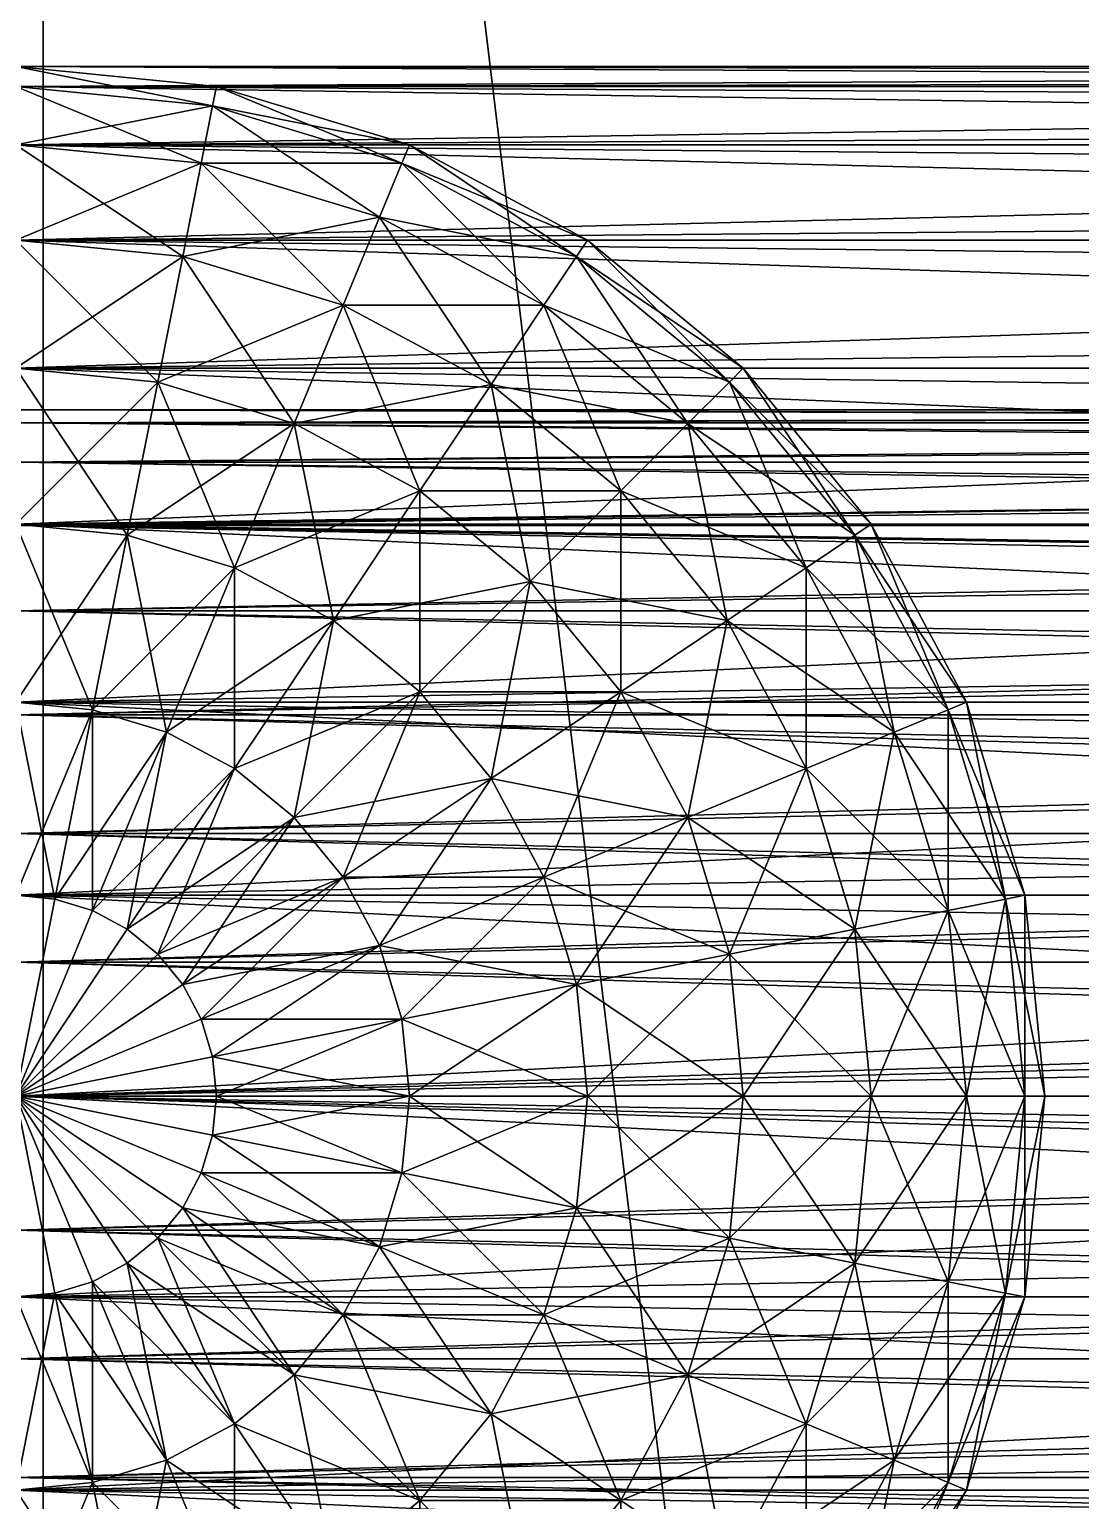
# Model space of a CAD drawing. Header units: millimetres. Extents: x -510 to 550, y -577 to 577.
# Drawn here: x -234.84 to -222.58, y -4.71 to 12.43 of the extents above; entities that cross this region are included whole.
import ezdxf

# ---------------------------------------------------------------- set-up
doc = ezdxf.new("R2010")
doc.units = ezdxf.units.MM
for name, color, linetype, true_color in [('rgbd_camera_clamp_high', 7, 'Continuous', 0x1a242e), ('rgbd_camera_clamp_low', 7, 'Continuous', 0x1a242e), ('rgbd_camera_foot', 7, 'Continuous', 0x1a242e), ('rgbd_camera_housing', 7, 'Continuous', 0x1a242e), ('rgbd_camera_mast', 7, 'Continuous', 0x1a242e), ('rgbd_camera_mount', 7, 'Continuous', 0x1a242e)]:
    doc.layers.add(name, color=color, linetype=linetype, true_color=true_color)

msp = doc.modelspace()

# ---------------------------------------------------------------- linework, layer by layer
at = {"layer": 'rgbd_camera_clamp_high', "true_color": 0x1a242e}
for points in [[(-235, 7.846, 478.439), (-235, 8, 480), (-184, 8, 480)], [(-235, 7.846, 478.439), (-184, 8, 480), (-184, 7.846, 478.439)], [(-235, 8, 480), (-235, 7.846, 481.561), (-184, 7.846, 481.561)], [(-235, 8, 480), (-184, 7.846, 481.561), (-184, 8, 480)], [(-235, 7.391, 476.939), (-235, 7.846, 478.439), (-184, 7.846, 478.439)], [(-235, 7.391, 476.939), (-184, 7.846, 478.439), (-184, 7.391, 476.939)], [(-235, 7.846, 481.561), (-235, 7.391, 483.061), (-184, 7.391, 483.061)], [(-235, 7.846, 481.561), (-184, 7.391, 483.061), (-184, 7.846, 481.561)], [(-235, 6.652, 475.555), (-235, 7.391, 476.939), (-184, 7.391, 476.939)], [(-235, 6.652, 475.555), (-184, 7.391, 476.939), (-184, 6.652, 475.555)], [(-235, 7.391, 483.061), (-235, 6.652, 484.445), (-184, 6.652, 484.445)], [(-235, 7.391, 483.061), (-184, 6.652, 484.445), (-184, 7.391, 483.061)], [(-235, 5.657, 474.343), (-235, 6.652, 475.555), (-184, 6.652, 475.555)], [(-235, 5.657, 474.343), (-184, 6.652, 475.555), (-184, 5.657, 474.343)], [(-235, 6.652, 484.445), (-235, 5.657, 485.657), (-184, 5.657, 485.657)], [(-235, 6.652, 484.445), (-184, 5.657, 485.657), (-184, 6.652, 484.445)], [(-235, 4.445, 473.348), (-235, 5.657, 474.343), (-184, 5.657, 474.343)], [(-235, 4.445, 473.348), (-184, 5.657, 474.343), (-184, 4.445, 473.348)], [(-235, 5.657, 485.657), (-235, 4.445, 486.652), (-184, 4.445, 486.652)], [(-235, 5.657, 485.657), (-184, 4.445, 486.652), (-184, 5.657, 485.657)], [(-235, 3.061, 472.609), (-235, 4.445, 473.348), (-184, 4.445, 473.348)], [(-235, 3.061, 472.609), (-184, 4.445, 473.348), (-184, 3.061, 472.609)], [(-235, 4.445, 486.652), (-235, 3.061, 487.391), (-184, 3.061, 487.391)], [(-235, 4.445, 486.652), (-184, 3.061, 487.391), (-184, 4.445, 486.652)], [(-235, 1.561, 472.154), (-235, 3.061, 472.609), (-184, 3.061, 472.609)], [(-235, 1.561, 472.154), (-184, 3.061, 472.609), (-184, 1.561, 472.154)], [(-235, 3.061, 487.391), (-235, 1.561, 487.846), (-184, 1.561, 487.846)], [(-235, 3.061, 487.391), (-184, 1.561, 487.846), (-184, 3.061, 487.391)], [(-235, 0, 472), (-235, 1.561, 472.154), (-184, 1.561, 472.154)], [(-235, 0, 472), (-184, 1.561, 472.154), (-184, 0, 472)], [(-235, 1.561, 487.846), (-235, 0, 488), (-184, 0, 488)], [(-235, 1.561, 487.846), (-184, 0, 488), (-184, 1.561, 487.846)], [(-235, 0, 488), (-235, -1.561, 487.846), (-184, -1.561, 487.846)], [(-235, 0, 488), (-184, -1.561, 487.846), (-184, 0, 488)], [(-235, -1.561, 472.154), (-235, 0, 472), (-184, 0, 472)], [(-235, -1.561, 472.154), (-184, 0, 472), (-184, -1.561, 472.154)], [(-235, -1.561, 487.846), (-235, -3.061, 487.391), (-184, -3.061, 487.391)], [(-235, -1.561, 487.846), (-184, -3.061, 487.391), (-184, -1.561, 487.846)], [(-235, -3.061, 472.609), (-235, -1.561, 472.154), (-184, -1.561, 472.154)], [(-235, -3.061, 472.609), (-184, -1.561, 472.154), (-184, -3.061, 472.609)], [(-235, -3.061, 487.391), (-235, -4.445, 486.652), (-184, -4.445, 486.652)], [(-235, -3.061, 487.391), (-184, -4.445, 486.652), (-184, -3.061, 487.391)], [(-235, -4.445, 473.348), (-235, -3.061, 472.609), (-184, -3.061, 472.609)], [(-235, -4.445, 473.348), (-184, -3.061, 472.609), (-184, -4.445, 473.348)], [(-235, -4.445, 486.652), (-235, -5.657, 485.657), (-184, -5.657, 485.657)], [(-235, -4.445, 486.652), (-184, -5.657, 485.657), (-184, -4.445, 486.652)], [(-235, -5.657, 474.343), (-235, -4.445, 473.348), (-184, -4.445, 473.348)], [(-235, -5.657, 474.343), (-184, -4.445, 473.348), (-184, -5.657, 474.343)]]:
    msp.add_3dface(points, dxfattribs=at)
at = {"layer": 'rgbd_camera_clamp_low', "true_color": 0x1a242e}
for points in [[(-235, 7.846, 398.439), (-235, 8, 400), (-172, 8, 400)], [(-235, 7.846, 398.439), (-172, 8, 400), (-172, 7.846, 398.439)], [(-235, 8, 400), (-235, 7.846, 401.561), (-172, 7.846, 401.561)], [(-235, 8, 400), (-172, 7.846, 401.561), (-172, 8, 400)], [(-235, 7.391, 396.939), (-235, 7.846, 398.439), (-172, 7.846, 398.439)], [(-235, 7.391, 396.939), (-172, 7.846, 398.439), (-172, 7.391, 396.939)], [(-235, 7.846, 401.561), (-235, 7.391, 403.061), (-172, 7.391, 403.061)], [(-235, 7.846, 401.561), (-172, 7.391, 403.061), (-172, 7.846, 401.561)], [(-235, 6.652, 395.555), (-235, 7.391, 396.939), (-172, 7.391, 396.939)], [(-235, 6.652, 395.555), (-172, 7.391, 396.939), (-172, 6.652, 395.555)], [(-235, 7.391, 403.061), (-235, 6.652, 404.445), (-172, 6.652, 404.445)], [(-235, 7.391, 403.061), (-172, 6.652, 404.445), (-172, 7.391, 403.061)], [(-235, 5.657, 394.343), (-235, 6.652, 395.555), (-172, 6.652, 395.555)], [(-235, 5.657, 394.343), (-172, 6.652, 395.555), (-172, 5.657, 394.343)], [(-235, 6.652, 404.445), (-235, 5.657, 405.657), (-172, 5.657, 405.657)], [(-235, 6.652, 404.445), (-172, 5.657, 405.657), (-172, 6.652, 404.445)], [(-235, 4.445, 393.348), (-235, 5.657, 394.343), (-172, 5.657, 394.343)], [(-235, 4.445, 393.348), (-172, 5.657, 394.343), (-172, 4.445, 393.348)], [(-235, 5.657, 405.657), (-235, 4.445, 406.652), (-172, 4.445, 406.652)], [(-235, 5.657, 405.657), (-172, 4.445, 406.652), (-172, 5.657, 405.657)], [(-235, 3.061, 392.609), (-235, 4.445, 393.348), (-172, 4.445, 393.348)], [(-235, 3.061, 392.609), (-172, 4.445, 393.348), (-172, 3.061, 392.609)], [(-235, 4.445, 406.652), (-235, 3.061, 407.391), (-172, 3.061, 407.391)], [(-235, 4.445, 406.652), (-172, 3.061, 407.391), (-172, 4.445, 406.652)], [(-235, 1.561, 392.154), (-235, 3.061, 392.609), (-172, 3.061, 392.609)], [(-235, 1.561, 392.154), (-172, 3.061, 392.609), (-172, 1.561, 392.154)], [(-235, 3.061, 407.391), (-235, 1.561, 407.846), (-172, 1.561, 407.846)], [(-235, 3.061, 407.391), (-172, 1.561, 407.846), (-172, 3.061, 407.391)], [(-235, 0, 392), (-235, 1.561, 392.154), (-172, 1.561, 392.154)], [(-235, 0, 392), (-172, 1.561, 392.154), (-172, 0, 392)], [(-235, 1.561, 407.846), (-235, 0, 408), (-172, 0, 408)], [(-235, 1.561, 407.846), (-172, 0, 408), (-172, 1.561, 407.846)], [(-235, 0, 408), (-235, -1.561, 407.846), (-172, -1.561, 407.846)], [(-235, 0, 408), (-172, -1.561, 407.846), (-172, 0, 408)], [(-235, -1.561, 392.154), (-235, 0, 392), (-172, 0, 392)], [(-235, -1.561, 392.154), (-172, 0, 392), (-172, -1.561, 392.154)], [(-235, -1.561, 407.846), (-235, -3.061, 407.391), (-172, -3.061, 407.391)], [(-235, -1.561, 407.846), (-172, -3.061, 407.391), (-172, -1.561, 407.846)], [(-235, -3.061, 392.609), (-235, -1.561, 392.154), (-172, -1.561, 392.154)], [(-235, -3.061, 392.609), (-172, -1.561, 392.154), (-172, -3.061, 392.609)], [(-235, -3.061, 407.391), (-235, -4.445, 406.652), (-172, -4.445, 406.652)], [(-235, -3.061, 407.391), (-172, -4.445, 406.652), (-172, -3.061, 407.391)], [(-235, -4.445, 393.348), (-235, -3.061, 392.609), (-172, -3.061, 392.609)], [(-235, -4.445, 393.348), (-172, -3.061, 392.609), (-172, -4.445, 393.348)], [(-235, -4.445, 406.652), (-235, -5.657, 405.657), (-172, -5.657, 405.657)], [(-235, -4.445, 406.652), (-172, -5.657, 405.657), (-172, -4.445, 406.652)], [(-235, -5.657, 394.343), (-235, -4.445, 393.348), (-172, -4.445, 393.348)], [(-235, -5.657, 394.343), (-172, -4.445, 393.348), (-172, -5.657, 394.343)]]:
    msp.add_3dface(points, dxfattribs=at)
at = {"layer": 'rgbd_camera_foot', "true_color": 0x1a242e}
for points in [[(-105, 11.769, 47.341), (-105, 12, 45), (-235, 12, 45)], [(-105, 11.769, 47.341), (-235, 12, 45), (-235, 11.769, 47.341)], [(-105, 12, 45), (-105, 11.769, 42.659), (-235, 11.769, 42.659)], [(-105, 12, 45), (-235, 11.769, 42.659), (-235, 12, 45)], [(-105, 11.087, 49.592), (-105, 11.769, 47.341), (-235, 11.769, 47.341)], [(-105, 11.087, 49.592), (-235, 11.769, 47.341), (-235, 11.087, 49.592)], [(-105, 11.769, 42.659), (-105, 11.087, 40.408), (-235, 11.087, 40.408)], [(-105, 11.769, 42.659), (-235, 11.087, 40.408), (-235, 11.769, 42.659)], [(-105, 9.978, 51.667), (-105, 11.087, 49.592), (-235, 11.087, 49.592)], [(-105, 9.978, 51.667), (-235, 11.087, 49.592), (-235, 9.978, 51.667)], [(-105, 11.087, 40.408), (-105, 9.978, 38.333), (-235, 9.978, 38.333)], [(-105, 11.087, 40.408), (-235, 9.978, 38.333), (-235, 11.087, 40.408)], [(-105, 8.485, 53.485), (-105, 9.978, 51.667), (-235, 9.978, 51.667)], [(-105, 8.485, 53.485), (-235, 9.978, 51.667), (-235, 8.485, 53.485)], [(-105, 9.978, 38.333), (-105, 8.485, 36.515), (-235, 8.485, 36.515)], [(-105, 9.978, 38.333), (-235, 8.485, 36.515), (-235, 9.978, 38.333)], [(-105, 6.667, 54.978), (-105, 8.485, 53.485), (-235, 8.485, 53.485)], [(-105, 6.667, 54.978), (-235, 8.485, 53.485), (-235, 6.667, 54.978)], [(-105, 8.485, 36.515), (-105, 6.667, 35.022), (-235, 6.667, 35.022)], [(-105, 8.485, 36.515), (-235, 6.667, 35.022), (-235, 8.485, 36.515)], [(-105, 4.592, 56.087), (-105, 6.667, 54.978), (-235, 6.667, 54.978)], [(-105, 4.592, 56.087), (-235, 6.667, 54.978), (-235, 4.592, 56.087)], [(-105, 6.667, 35.022), (-105, 4.592, 33.913), (-235, 4.592, 33.913)], [(-105, 6.667, 35.022), (-235, 4.592, 33.913), (-235, 6.667, 35.022)], [(-105, 2.341, 56.769), (-105, 4.592, 56.087), (-235, 4.592, 56.087)], [(-105, 2.341, 56.769), (-235, 4.592, 56.087), (-235, 2.341, 56.769)], [(-105, 4.592, 33.913), (-105, 2.341, 33.231), (-235, 2.341, 33.231)], [(-105, 4.592, 33.913), (-235, 2.341, 33.231), (-235, 4.592, 33.913)], [(-105, 0, 57), (-105, 2.341, 56.769), (-235, 2.341, 56.769)], [(-105, 0, 57), (-235, 2.341, 56.769), (-235, 0, 57)], [(-105, 2.341, 33.231), (-105, 0, 33), (-235, 0, 33)], [(-105, 2.341, 33.231), (-235, 0, 33), (-235, 2.341, 33.231)], [(-105, 0, 33), (-105, -2.341, 33.231), (-235, -2.341, 33.231)], [(-105, 0, 33), (-235, -2.341, 33.231), (-235, 0, 33)], [(-105, -2.341, 56.769), (-105, 0, 57), (-235, 0, 57)], [(-105, -2.341, 56.769), (-235, 0, 57), (-235, -2.341, 56.769)], [(-105, -2.341, 33.231), (-105, -4.592, 33.913), (-235, -4.592, 33.913)], [(-105, -2.341, 33.231), (-235, -4.592, 33.913), (-235, -2.341, 33.231)], [(-105, -4.592, 56.087), (-105, -2.341, 56.769), (-235, -2.341, 56.769)], [(-105, -4.592, 56.087), (-235, -2.341, 56.769), (-235, -4.592, 56.087)], [(-105, -4.592, 33.913), (-105, -6.667, 35.022), (-235, -6.667, 35.022)], [(-105, -4.592, 33.913), (-235, -6.667, 35.022), (-235, -4.592, 33.913)], [(-105, -6.667, 54.978), (-105, -4.592, 56.087), (-235, -4.592, 56.087)], [(-105, -6.667, 54.978), (-235, -4.592, 56.087), (-235, -6.667, 54.978)]]:
    msp.add_3dface(points, dxfattribs=at)
at = {"layer": 'rgbd_camera_housing', "true_color": 0x1a242e}
for points in [[(-234.682, -55, 1045.084), (-146.659, 55, 1026.322), (-146.659, -55, 1026.322)], [(-234.682, -55, 1045.084), (-234.682, 55, 1045.084), (-146.659, 55, 1026.322)], [(-234.682, 55, 1045.084), (-234.682, -55, 1045.084), (-221.341, -55, 1107.678)], [(-234.682, 55, 1045.084), (-221.341, -55, 1107.678), (-221.341, 55, 1107.678)]]:
    msp.add_3dface(points, dxfattribs=at)
at = {"layer": 'rgbd_camera_mast', "true_color": 0x1a242e}
for points in [[(-235, 11.769, 1069.341), (-232.659, 11.769, 1067), (-235, 12, 1067)], [(-235, 12, 1067), (-232.659, 11.769, 1067), (-232.659, 11.769, 45)], [(-235, 12, 1067), (-232.659, 11.769, 45), (-235, 12, 45)], [(-235, 12, 45), (-232.659, 11.769, 45), (-232.704, 11.543, 42.659)], [(-235, 12, 45), (-232.704, 11.543, 42.659), (-235, 11.769, 42.659)], [(-235, 11.087, 1071.592), (-232.704, 11.543, 1069.341), (-235, 11.769, 1069.341)], [(-235, 11.769, 1069.341), (-232.704, 11.543, 1069.341), (-232.659, 11.769, 1067)], [(-235, 11.769, 42.659), (-232.704, 11.543, 42.659), (-232.837, 10.874, 40.408)], [(-235, 11.769, 42.659), (-232.837, 10.874, 40.408), (-235, 11.087, 40.408)], [(-232.704, 11.543, 1069.341), (-230.408, 11.087, 1067), (-232.659, 11.769, 1067)], [(-232.659, 11.769, 45), (-230.496, 10.874, 42.659), (-232.704, 11.543, 42.659)], [(-232.659, 11.769, 1067), (-230.408, 11.087, 1067), (-230.408, 11.087, 45)], [(-232.659, 11.769, 1067), (-230.408, 11.087, 45), (-232.659, 11.769, 45)], [(-232.659, 11.769, 45), (-230.408, 11.087, 45), (-230.496, 10.874, 42.659)], [(-235, 11.087, 1071.592), (-232.837, 10.874, 1071.592), (-232.704, 11.543, 1069.341)], [(-232.837, 10.874, 1071.592), (-230.496, 10.874, 1069.341), (-232.704, 11.543, 1069.341)], [(-232.704, 11.543, 42.659), (-230.757, 10.243, 40.408), (-232.837, 10.874, 40.408)], [(-232.704, 11.543, 1069.341), (-230.496, 10.874, 1069.341), (-230.408, 11.087, 1067)], [(-232.704, 11.543, 42.659), (-230.496, 10.874, 42.659), (-230.757, 10.243, 40.408)], [(-235, 9.978, 1073.667), (-232.837, 10.874, 1071.592), (-235, 11.087, 1071.592)], [(-235, 11.087, 40.408), (-232.837, 10.874, 40.408), (-233.053, 9.786, 38.333)], [(-235, 11.087, 40.408), (-233.053, 9.786, 38.333), (-235, 9.978, 38.333)], [(-230.496, 10.874, 1069.341), (-228.333, 9.978, 1067), (-230.408, 11.087, 1067)], [(-230.408, 11.087, 45), (-228.461, 9.786, 42.659), (-230.496, 10.874, 42.659)], [(-230.408, 11.087, 1067), (-228.333, 9.978, 1067), (-228.333, 9.978, 45)], [(-230.408, 11.087, 1067), (-228.333, 9.978, 45), (-230.408, 11.087, 45)], [(-230.408, 11.087, 45), (-228.333, 9.978, 45), (-228.461, 9.786, 42.659)], [(-235, 9.978, 1073.667), (-233.053, 9.786, 1073.667), (-232.837, 10.874, 1071.592)], [(-233.053, 9.786, 1073.667), (-230.757, 10.243, 1071.592), (-232.837, 10.874, 1071.592)], [(-232.837, 10.874, 40.408), (-231.182, 9.218, 38.333), (-233.053, 9.786, 38.333)], [(-232.837, 10.874, 1071.592), (-230.757, 10.243, 1071.592), (-230.496, 10.874, 1069.341)], [(-232.837, 10.874, 40.408), (-230.757, 10.243, 40.408), (-231.182, 9.218, 38.333)], [(-230.757, 10.243, 1071.592), (-228.461, 9.786, 1069.341), (-230.496, 10.874, 1069.341)], [(-230.496, 10.874, 42.659), (-228.841, 9.218, 40.408), (-230.757, 10.243, 40.408)], [(-230.496, 10.874, 1069.341), (-228.461, 9.786, 1069.341), (-228.333, 9.978, 1067)], [(-230.496, 10.874, 42.659), (-228.461, 9.786, 42.659), (-228.841, 9.218, 40.408)], [(-233.053, 9.786, 1073.667), (-231.182, 9.218, 1073.667), (-230.757, 10.243, 1071.592)], [(-231.182, 9.218, 1073.667), (-228.841, 9.218, 1071.592), (-230.757, 10.243, 1071.592)], [(-230.757, 10.243, 40.408), (-229.457, 8.296, 38.333), (-231.182, 9.218, 38.333)], [(-230.757, 10.243, 1071.592), (-228.841, 9.218, 1071.592), (-228.461, 9.786, 1069.341)], [(-230.757, 10.243, 40.408), (-228.841, 9.218, 40.408), (-229.457, 8.296, 38.333)], [(-235, 8.485, 1075.485), (-233.053, 9.786, 1073.667), (-235, 9.978, 1073.667)], [(-235, 9.978, 38.333), (-233.053, 9.786, 38.333), (-233.345, 8.322, 36.515)], [(-235, 9.978, 38.333), (-233.345, 8.322, 36.515), (-235, 8.485, 36.515)], [(-228.461, 9.786, 1069.341), (-226.515, 8.485, 1067), (-228.333, 9.978, 1067)], [(-228.333, 9.978, 45), (-226.678, 8.322, 42.659), (-228.461, 9.786, 42.659)], [(-228.333, 9.978, 1067), (-226.515, 8.485, 1067), (-226.515, 8.485, 45)], [(-228.333, 9.978, 1067), (-226.515, 8.485, 45), (-228.333, 9.978, 45)], [(-228.333, 9.978, 45), (-226.515, 8.485, 45), (-226.678, 8.322, 42.659)], [(-235, 8.485, 1075.485), (-233.345, 8.322, 1075.485), (-233.053, 9.786, 1073.667)], [(-233.345, 8.322, 1075.485), (-231.182, 9.218, 1073.667), (-233.053, 9.786, 1073.667)], [(-233.053, 9.786, 38.333), (-231.753, 7.839, 36.515), (-233.345, 8.322, 36.515)], [(-233.053, 9.786, 38.333), (-231.182, 9.218, 38.333), (-231.753, 7.839, 36.515)], [(-228.841, 9.218, 1071.592), (-226.678, 8.322, 1069.341), (-228.461, 9.786, 1069.341)], [(-228.461, 9.786, 42.659), (-227.161, 7.839, 40.408), (-228.841, 9.218, 40.408)], [(-228.461, 9.786, 1069.341), (-226.678, 8.322, 1069.341), (-226.515, 8.485, 1067)], [(-228.461, 9.786, 42.659), (-226.678, 8.322, 42.659), (-227.161, 7.839, 40.408)], [(-233.345, 8.322, 1075.485), (-231.753, 7.839, 1075.485), (-231.182, 9.218, 1073.667)], [(-231.753, 7.839, 1075.485), (-229.457, 8.296, 1073.667), (-231.182, 9.218, 1073.667)], [(-231.182, 9.218, 38.333), (-230.286, 7.055, 36.515), (-231.753, 7.839, 36.515)], [(-231.182, 9.218, 1073.667), (-229.457, 8.296, 1073.667), (-228.841, 9.218, 1071.592)], [(-231.182, 9.218, 38.333), (-229.457, 8.296, 38.333), (-230.286, 7.055, 36.515)], [(-229.457, 8.296, 1073.667), (-227.161, 7.839, 1071.592), (-228.841, 9.218, 1071.592)], [(-228.841, 9.218, 40.408), (-227.945, 7.055, 38.333), (-229.457, 8.296, 38.333)], [(-228.841, 9.218, 1071.592), (-227.161, 7.839, 1071.592), (-226.678, 8.322, 1069.341)], [(-228.841, 9.218, 40.408), (-227.161, 7.839, 40.408), (-227.945, 7.055, 38.333)], [(-235, 6.667, 1076.978), (-233.345, 8.322, 1075.485), (-235, 8.485, 1075.485)], [(-235, 8.485, 36.515), (-233.345, 8.322, 36.515), (-233.699, 6.539, 35.022)], [(-235, 8.485, 36.515), (-233.699, 6.539, 35.022), (-235, 6.667, 35.022)], [(-226.678, 8.322, 1069.341), (-225.022, 6.667, 1067), (-226.515, 8.485, 1067)], [(-226.515, 8.485, 45), (-225.214, 6.539, 42.659), (-226.678, 8.322, 42.659)], [(-226.515, 8.485, 1067), (-225.022, 6.667, 1067), (-225.022, 6.667, 45)], [(-226.515, 8.485, 1067), (-225.022, 6.667, 45), (-226.515, 8.485, 45)], [(-226.515, 8.485, 45), (-225.022, 6.667, 45), (-225.214, 6.539, 42.659)], [(-235, 6.667, 1076.978), (-233.699, 6.539, 1076.978), (-233.345, 8.322, 1075.485)], [(-233.699, 6.539, 1076.978), (-231.753, 7.839, 1075.485), (-233.345, 8.322, 1075.485)], [(-233.345, 8.322, 36.515), (-232.449, 6.159, 35.022), (-233.699, 6.539, 35.022)], [(-233.345, 8.322, 36.515), (-231.753, 7.839, 36.515), (-232.449, 6.159, 35.022)], [(-231.753, 7.839, 1075.485), (-230.286, 7.055, 1075.485), (-229.457, 8.296, 1073.667)], [(-230.286, 7.055, 1075.485), (-227.945, 7.055, 1073.667), (-229.457, 8.296, 1073.667)], [(-229.457, 8.296, 38.333), (-229, 6, 36.515), (-230.286, 7.055, 36.515)], [(-229.457, 8.296, 1073.667), (-227.945, 7.055, 1073.667), (-227.161, 7.839, 1071.592)], [(-229.457, 8.296, 38.333), (-227.945, 7.055, 38.333), (-229, 6, 36.515)], [(-227.161, 7.839, 1071.592), (-225.214, 6.539, 1069.341), (-226.678, 8.322, 1069.341)], [(-226.678, 8.322, 42.659), (-225.782, 6.159, 40.408), (-227.161, 7.839, 40.408)], [(-226.678, 8.322, 1069.341), (-225.214, 6.539, 1069.341), (-225.022, 6.667, 1067)], [(-226.678, 8.322, 42.659), (-225.214, 6.539, 42.659), (-225.782, 6.159, 40.408)], [(-233.699, 6.539, 1076.978), (-232.449, 6.159, 1076.978), (-231.753, 7.839, 1075.485)], [(-232.449, 6.159, 1076.978), (-230.286, 7.055, 1075.485), (-231.753, 7.839, 1075.485)], [(-231.753, 7.839, 36.515), (-231.296, 5.543, 35.022), (-232.449, 6.159, 35.022)], [(-231.753, 7.839, 36.515), (-230.286, 7.055, 36.515), (-231.296, 5.543, 35.022)], [(-227.945, 7.055, 1073.667), (-225.782, 6.159, 1071.592), (-227.161, 7.839, 1071.592)], [(-227.161, 7.839, 40.408), (-226.704, 5.543, 38.333), (-227.945, 7.055, 38.333)], [(-227.161, 7.839, 1071.592), (-225.782, 6.159, 1071.592), (-225.214, 6.539, 1069.341)], [(-227.161, 7.839, 40.408), (-225.782, 6.159, 40.408), (-226.704, 5.543, 38.333)], [(-232.449, 6.159, 1076.978), (-231.296, 5.543, 1076.978), (-230.286, 7.055, 1075.485)], [(-231.296, 5.543, 1076.978), (-229, 6, 1075.485), (-230.286, 7.055, 1075.485)], [(-230.286, 7.055, 36.515), (-230.286, 4.714, 35.022), (-231.296, 5.543, 35.022)], [(-230.286, 7.055, 1075.485), (-229, 6, 1075.485), (-227.945, 7.055, 1073.667)], [(-230.286, 7.055, 36.515), (-229, 6, 36.515), (-230.286, 4.714, 35.022)], [(-229, 6, 1075.485), (-226.704, 5.543, 1073.667), (-227.945, 7.055, 1073.667)], [(-227.945, 7.055, 38.333), (-227.945, 4.714, 36.515), (-229, 6, 36.515)], [(-227.945, 7.055, 1073.667), (-226.704, 5.543, 1073.667), (-225.782, 6.159, 1071.592)], [(-227.945, 7.055, 38.333), (-226.704, 5.543, 38.333), (-227.945, 4.714, 36.515)], [(-235, 4.592, 1078.087), (-233.699, 6.539, 1076.978), (-235, 6.667, 1076.978)], [(-235, 6.667, 35.022), (-233.699, 6.539, 35.022), (-234.104, 4.504, 33.913)], [(-235, 6.667, 35.022), (-234.104, 4.504, 33.913), (-235, 4.592, 33.913)], [(-235, 4.592, 1078.087), (-234.104, 4.504, 1078.087), (-233.699, 6.539, 1076.978)], [(-234.104, 4.504, 1078.087), (-232.449, 6.159, 1076.978), (-233.699, 6.539, 1076.978)], [(-233.699, 6.539, 35.022), (-233.243, 4.243, 33.913), (-234.104, 4.504, 33.913)], [(-233.699, 6.539, 35.022), (-232.449, 6.159, 35.022), (-233.243, 4.243, 33.913)], [(-225.782, 6.159, 1071.592), (-224.126, 4.504, 1069.341), (-225.214, 6.539, 1069.341)], [(-225.214, 6.539, 42.659), (-224.757, 4.243, 40.408), (-225.782, 6.159, 40.408)], [(-225.214, 6.539, 1069.341), (-223.913, 4.592, 1067), (-225.022, 6.667, 1067)], [(-225.022, 6.667, 45), (-224.126, 4.504, 42.659), (-225.214, 6.539, 42.659)], [(-225.214, 6.539, 1069.341), (-224.126, 4.504, 1069.341), (-223.913, 4.592, 1067)], [(-225.214, 6.539, 42.659), (-224.126, 4.504, 42.659), (-224.757, 4.243, 40.408)], [(-225.022, 6.667, 1067), (-223.913, 4.592, 1067), (-223.913, 4.592, 45)], [(-225.022, 6.667, 1067), (-223.913, 4.592, 45), (-225.022, 6.667, 45)], [(-225.022, 6.667, 45), (-223.913, 4.592, 45), (-224.126, 4.504, 42.659)], [(-234.104, 4.504, 1078.087), (-233.243, 4.243, 1078.087), (-232.449, 6.159, 1076.978)], [(-233.243, 4.243, 1078.087), (-231.296, 5.543, 1076.978), (-232.449, 6.159, 1076.978)], [(-232.449, 6.159, 35.022), (-232.449, 3.818, 33.913), (-233.243, 4.243, 33.913)], [(-232.449, 6.159, 35.022), (-231.296, 5.543, 35.022), (-232.449, 3.818, 33.913)], [(-226.704, 5.543, 1073.667), (-224.757, 4.243, 1071.592), (-225.782, 6.159, 1071.592)], [(-225.782, 6.159, 40.408), (-225.782, 3.818, 38.333), (-226.704, 5.543, 38.333)], [(-225.782, 6.159, 1071.592), (-224.757, 4.243, 1071.592), (-224.126, 4.504, 1069.341)], [(-225.782, 6.159, 40.408), (-224.757, 4.243, 40.408), (-225.782, 3.818, 38.333)], [(-231.296, 5.543, 1076.978), (-230.286, 4.714, 1076.978), (-229, 6, 1075.485)], [(-230.286, 4.714, 1076.978), (-227.945, 4.714, 1075.485), (-229, 6, 1075.485)], [(-229, 6, 36.515), (-229.457, 3.704, 35.022), (-230.286, 4.714, 35.022)], [(-229, 6, 36.515), (-227.945, 4.714, 36.515), (-229.457, 3.704, 35.022)], [(-229, 6, 1075.485), (-227.945, 4.714, 1075.485), (-226.704, 5.543, 1073.667)], [(-233.243, 4.243, 1078.087), (-232.449, 3.818, 1078.087), (-231.296, 5.543, 1076.978)], [(-232.449, 3.818, 1078.087), (-230.286, 4.714, 1076.978), (-231.296, 5.543, 1076.978)], [(-231.296, 5.543, 35.022), (-231.753, 3.247, 33.913), (-232.449, 3.818, 33.913)], [(-231.296, 5.543, 35.022), (-230.286, 4.714, 35.022), (-231.753, 3.247, 33.913)], [(-227.945, 4.714, 1075.485), (-225.782, 3.818, 1073.667), (-226.704, 5.543, 1073.667)], [(-226.704, 5.543, 38.333), (-227.161, 3.247, 36.515), (-227.945, 4.714, 36.515)], [(-226.704, 5.543, 38.333), (-225.782, 3.818, 38.333), (-227.161, 3.247, 36.515)], [(-226.704, 5.543, 1073.667), (-225.782, 3.818, 1073.667), (-224.757, 4.243, 1071.592)], [(-232.449, 3.818, 1078.087), (-231.753, 3.247, 1078.087), (-230.286, 4.714, 1076.978)], [(-231.753, 3.247, 1078.087), (-229.457, 3.704, 1076.978), (-230.286, 4.714, 1076.978)], [(-230.286, 4.714, 35.022), (-231.182, 2.551, 33.913), (-231.753, 3.247, 33.913)], [(-230.286, 4.714, 35.022), (-229.457, 3.704, 35.022), (-231.182, 2.551, 33.913)], [(-230.286, 4.714, 1076.978), (-229.457, 3.704, 1076.978), (-227.945, 4.714, 1075.485)], [(-229.457, 3.704, 1076.978), (-227.161, 3.247, 1075.485), (-227.945, 4.714, 1075.485)], [(-227.945, 4.714, 36.515), (-228.841, 2.551, 35.022), (-229.457, 3.704, 35.022)], [(-227.945, 4.714, 36.515), (-227.161, 3.247, 36.515), (-228.841, 2.551, 35.022)], [(-227.945, 4.714, 1075.485), (-227.161, 3.247, 1075.485), (-225.782, 3.818, 1073.667)], [(-235, 2.341, 1078.769), (-234.104, 4.504, 1078.087), (-235, 4.592, 1078.087)], [(-235, 4.592, 33.913), (-234.104, 4.504, 33.913), (-234.543, 2.296, 33.231)], [(-235, 4.592, 33.913), (-234.543, 2.296, 33.231), (-235, 2.341, 33.231)], [(-235, 2.341, 1078.769), (-234.543, 2.296, 1078.769), (-234.104, 4.504, 1078.087)], [(-234.543, 2.296, 1078.769), (-233.243, 4.243, 1078.087), (-234.104, 4.504, 1078.087)], [(-234.104, 4.504, 33.913), (-234.104, 2.163, 33.231), (-234.543, 2.296, 33.231)], [(-234.104, 4.504, 33.913), (-233.243, 4.243, 33.913), (-234.104, 2.163, 33.231)], [(-224.757, 4.243, 1071.592), (-223.457, 2.296, 1069.341), (-224.126, 4.504, 1069.341)], [(-224.126, 4.504, 42.659), (-224.126, 2.163, 40.408), (-224.757, 4.243, 40.408)], [(-224.126, 4.504, 1069.341), (-223.231, 2.341, 1067), (-223.913, 4.592, 1067)], [(-223.913, 4.592, 45), (-223.457, 2.296, 42.659), (-224.126, 4.504, 42.659)], [(-224.126, 4.504, 1069.341), (-223.457, 2.296, 1069.341), (-223.231, 2.341, 1067)], [(-224.126, 4.504, 42.659), (-223.457, 2.296, 42.659), (-224.126, 2.163, 40.408)], [(-223.913, 4.592, 1067), (-223.231, 2.341, 1067), (-223.231, 2.341, 45)], [(-223.913, 4.592, 1067), (-223.231, 2.341, 45), (-223.913, 4.592, 45)], [(-223.913, 4.592, 45), (-223.231, 2.341, 45), (-223.457, 2.296, 42.659)], [(-234.543, 2.296, 1078.769), (-234.104, 2.163, 1078.769), (-233.243, 4.243, 1078.087)], [(-234.104, 2.163, 1078.769), (-232.449, 3.818, 1078.087), (-233.243, 4.243, 1078.087)], [(-233.243, 4.243, 33.913), (-233.699, 1.947, 33.231), (-234.104, 2.163, 33.231)], [(-233.243, 4.243, 33.913), (-232.449, 3.818, 33.913), (-233.699, 1.947, 33.231)], [(-225.782, 3.818, 1073.667), (-224.126, 2.163, 1071.592), (-224.757, 4.243, 1071.592)], [(-224.757, 4.243, 40.408), (-225.214, 1.947, 38.333), (-225.782, 3.818, 38.333)], [(-224.757, 4.243, 40.408), (-224.126, 2.163, 40.408), (-225.214, 1.947, 38.333)], [(-224.757, 4.243, 1071.592), (-224.126, 2.163, 1071.592), (-223.457, 2.296, 1069.341)], [(-234.104, 2.163, 1078.769), (-233.699, 1.947, 1078.769), (-232.449, 3.818, 1078.087)], [(-233.699, 1.947, 1078.769), (-231.753, 3.247, 1078.087), (-232.449, 3.818, 1078.087)], [(-232.449, 3.818, 33.913), (-233.345, 1.655, 33.231), (-233.699, 1.947, 33.231)], [(-232.449, 3.818, 33.913), (-231.753, 3.247, 33.913), (-233.345, 1.655, 33.231)], [(-227.161, 3.247, 1075.485), (-225.214, 1.947, 1073.667), (-225.782, 3.818, 1073.667)], [(-225.782, 3.818, 38.333), (-226.678, 1.655, 36.515), (-227.161, 3.247, 36.515)], [(-225.782, 3.818, 38.333), (-225.214, 1.947, 38.333), (-226.678, 1.655, 36.515)], [(-225.782, 3.818, 1073.667), (-225.214, 1.947, 1073.667), (-224.126, 2.163, 1071.592)], [(-231.753, 3.247, 1078.087), (-231.182, 2.551, 1078.087), (-229.457, 3.704, 1076.978)], [(-231.182, 2.551, 1078.087), (-228.841, 2.551, 1076.978), (-229.457, 3.704, 1076.978)], [(-229.457, 3.704, 35.022), (-230.757, 1.757, 33.913), (-231.182, 2.551, 33.913)], [(-229.457, 3.704, 35.022), (-228.841, 2.551, 35.022), (-230.757, 1.757, 33.913)], [(-229.457, 3.704, 1076.978), (-228.841, 2.551, 1076.978), (-227.161, 3.247, 1075.485)], [(-233.699, 1.947, 1078.769), (-233.345, 1.655, 1078.769), (-231.753, 3.247, 1078.087)], [(-233.345, 1.655, 1078.769), (-231.182, 2.551, 1078.087), (-231.753, 3.247, 1078.087)], [(-231.753, 3.247, 33.913), (-233.053, 1.301, 33.231), (-233.345, 1.655, 33.231)], [(-231.753, 3.247, 33.913), (-231.182, 2.551, 33.913), (-233.053, 1.301, 33.231)], [(-228.841, 2.551, 1076.978), (-226.678, 1.655, 1075.485), (-227.161, 3.247, 1075.485)], [(-227.161, 3.247, 36.515), (-228.461, 1.301, 35.022), (-228.841, 2.551, 35.022)], [(-227.161, 3.247, 36.515), (-226.678, 1.655, 36.515), (-228.461, 1.301, 35.022)], [(-227.161, 3.247, 1075.485), (-226.678, 1.655, 1075.485), (-225.214, 1.947, 1073.667)], [(-233.345, 1.655, 1078.769), (-233.053, 1.301, 1078.769), (-231.182, 2.551, 1078.087)], [(-233.053, 1.301, 1078.769), (-230.757, 1.757, 1078.087), (-231.182, 2.551, 1078.087)], [(-231.182, 2.551, 33.913), (-232.837, 0.896, 33.231), (-233.053, 1.301, 33.231)], [(-231.182, 2.551, 33.913), (-230.757, 1.757, 33.913), (-232.837, 0.896, 33.231)], [(-231.182, 2.551, 1078.087), (-230.757, 1.757, 1078.087), (-228.841, 2.551, 1076.978)], [(-230.757, 1.757, 1078.087), (-228.461, 1.301, 1076.978), (-228.841, 2.551, 1076.978)], [(-228.841, 2.551, 35.022), (-230.496, 0.896, 33.913), (-230.757, 1.757, 33.913)], [(-228.841, 2.551, 35.022), (-228.461, 1.301, 35.022), (-230.496, 0.896, 33.913)], [(-228.841, 2.551, 1076.978), (-228.461, 1.301, 1076.978), (-226.678, 1.655, 1075.485)], [(-235, 0, 1079), (-234.543, 2.296, 1078.769), (-235, 2.341, 1078.769)], [(-235, 2.341, 33.231), (-234.543, 2.296, 33.231), (-235, 0, 33)], [(-235, 0, 1079), (-234.104, 2.163, 1078.769), (-234.543, 2.296, 1078.769)], [(-234.543, 2.296, 33.231), (-234.104, 2.163, 33.231), (-235, 0, 33)], [(-224.126, 2.163, 1071.592), (-223.231, 0, 1069.341), (-223.457, 2.296, 1069.341)], [(-223.457, 2.296, 42.659), (-223.913, 0, 40.408), (-224.126, 2.163, 40.408)], [(-223.457, 2.296, 42.659), (-223.231, 0, 42.659), (-223.913, 0, 40.408)], [(-223.457, 2.296, 1069.341), (-223, 0, 1067), (-223.231, 2.341, 1067)], [(-223.231, 2.341, 45), (-223.231, 0, 42.659), (-223.457, 2.296, 42.659)], [(-223.457, 2.296, 1069.341), (-223.231, 0, 1069.341), (-223, 0, 1067)], [(-223.231, 2.341, 1067), (-223, 0, 1067), (-223, 0, 45)], [(-223.231, 2.341, 1067), (-223, 0, 45), (-223.231, 2.341, 45)], [(-223.231, 2.341, 45), (-223, 0, 45), (-223.231, 0, 42.659)], [(-235, 0, 1079), (-233.699, 1.947, 1078.769), (-234.104, 2.163, 1078.769)], [(-234.104, 2.163, 33.231), (-233.699, 1.947, 33.231), (-235, 0, 33)], [(-225.214, 1.947, 1073.667), (-223.913, 0, 1071.592), (-224.126, 2.163, 1071.592)], [(-224.126, 2.163, 40.408), (-225.022, 0, 38.333), (-225.214, 1.947, 38.333)], [(-224.126, 2.163, 40.408), (-223.913, 0, 40.408), (-225.022, 0, 38.333)], [(-224.126, 2.163, 1071.592), (-223.913, 0, 1071.592), (-223.231, 0, 1069.341)], [(-235, 0, 1079), (-233.345, 1.655, 1078.769), (-233.699, 1.947, 1078.769)], [(-233.699, 1.947, 33.231), (-233.345, 1.655, 33.231), (-235, 0, 33)], [(-226.678, 1.655, 1075.485), (-225.022, 0, 1073.667), (-225.214, 1.947, 1073.667)], [(-225.214, 1.947, 38.333), (-226.515, 0, 36.515), (-226.678, 1.655, 36.515)], [(-225.214, 1.947, 38.333), (-225.022, 0, 38.333), (-226.515, 0, 36.515)], [(-225.214, 1.947, 1073.667), (-225.022, 0, 1073.667), (-223.913, 0, 1071.592)], [(-233.053, 1.301, 1078.769), (-232.837, 0.896, 1078.769), (-230.757, 1.757, 1078.087)], [(-232.837, 0.896, 1078.769), (-230.496, 0.896, 1078.087), (-230.757, 1.757, 1078.087)], [(-230.757, 1.757, 33.913), (-232.704, 0.457, 33.231), (-232.837, 0.896, 33.231)], [(-230.757, 1.757, 33.913), (-230.496, 0.896, 33.913), (-232.704, 0.457, 33.231)], [(-230.757, 1.757, 1078.087), (-230.496, 0.896, 1078.087), (-228.461, 1.301, 1076.978)], [(-235, 0, 1079), (-233.053, 1.301, 1078.769), (-233.345, 1.655, 1078.769)], [(-233.345, 1.655, 33.231), (-233.053, 1.301, 33.231), (-235, 0, 33)], [(-228.461, 1.301, 1076.978), (-226.515, 0, 1075.485), (-226.678, 1.655, 1075.485)], [(-226.678, 1.655, 36.515), (-228.333, 0, 35.022), (-228.461, 1.301, 35.022)], [(-226.678, 1.655, 36.515), (-226.515, 0, 36.515), (-228.333, 0, 35.022)], [(-226.678, 1.655, 1075.485), (-226.515, 0, 1075.485), (-225.022, 0, 1073.667)], [(-235, 0, 1079), (-232.837, 0.896, 1078.769), (-233.053, 1.301, 1078.769)], [(-233.053, 1.301, 33.231), (-232.837, 0.896, 33.231), (-235, 0, 33)], [(-230.496, 0.896, 1078.087), (-228.333, 0, 1076.978), (-228.461, 1.301, 1076.978)], [(-228.461, 1.301, 35.022), (-230.408, 0, 33.913), (-230.496, 0.896, 33.913)], [(-228.461, 1.301, 35.022), (-228.333, 0, 35.022), (-230.408, 0, 33.913)], [(-228.461, 1.301, 1076.978), (-228.333, 0, 1076.978), (-226.515, 0, 1075.485)], [(-235, 0, 1079), (-232.704, 0.457, 1078.769), (-232.837, 0.896, 1078.769)], [(-232.837, 0.896, 33.231), (-232.704, 0.457, 33.231), (-235, 0, 33)], [(-232.837, 0.896, 1078.769), (-232.704, 0.457, 1078.769), (-230.496, 0.896, 1078.087)], [(-232.704, 0.457, 1078.769), (-230.408, 0, 1078.087), (-230.496, 0.896, 1078.087)], [(-230.496, 0.896, 33.913), (-232.659, 0, 33.231), (-232.704, 0.457, 33.231)], [(-230.496, 0.896, 33.913), (-230.408, 0, 33.913), (-232.659, 0, 33.231)], [(-230.496, 0.896, 1078.087), (-230.408, 0, 1078.087), (-228.333, 0, 1076.978)], [(-235, 0, 1079), (-232.659, 0, 1078.769), (-232.704, 0.457, 1078.769)], [(-232.704, 0.457, 33.231), (-232.659, 0, 33.231), (-235, 0, 33)], [(-232.704, 0.457, 1078.769), (-232.659, 0, 1078.769), (-230.408, 0, 1078.087)], [(-235, 0, 1079), (-232.704, -0.457, 1078.769), (-232.659, 0, 1078.769)], [(-235, 0, 1079), (-232.837, -0.896, 1078.769), (-232.704, -0.457, 1078.769)], [(-235, 0, 1079), (-233.053, -1.301, 1078.769), (-232.837, -0.896, 1078.769)], [(-235, 0, 1079), (-233.345, -1.655, 1078.769), (-233.053, -1.301, 1078.769)], [(-235, 0, 1079), (-233.699, -1.947, 1078.769), (-233.345, -1.655, 1078.769)], [(-235, 0, 1079), (-234.104, -2.163, 1078.769), (-233.699, -1.947, 1078.769)], [(-235, 0, 1079), (-234.543, -2.296, 1078.769), (-234.104, -2.163, 1078.769)], [(-235, 0, 1079), (-235, -2.341, 1078.769), (-234.543, -2.296, 1078.769)], [(-232.659, 0, 1078.769), (-232.704, -0.457, 1078.769), (-230.496, -0.896, 1078.087)], [(-232.659, 0, 1078.769), (-230.496, -0.896, 1078.087), (-230.408, 0, 1078.087)], [(-230.408, 0, 1078.087), (-230.496, -0.896, 1078.087), (-228.461, -1.301, 1076.978)], [(-230.408, 0, 1078.087), (-228.461, -1.301, 1076.978), (-228.333, 0, 1076.978)], [(-228.333, 0, 1076.978), (-228.461, -1.301, 1076.978), (-226.678, -1.655, 1075.485)], [(-228.333, 0, 1076.978), (-226.678, -1.655, 1075.485), (-226.515, 0, 1075.485)], [(-226.515, 0, 1075.485), (-226.678, -1.655, 1075.485), (-225.214, -1.947, 1073.667)], [(-226.515, 0, 1075.485), (-225.214, -1.947, 1073.667), (-225.022, 0, 1073.667)], [(-225.022, 0, 1073.667), (-225.214, -1.947, 1073.667), (-224.126, -2.163, 1071.592)], [(-225.022, 0, 1073.667), (-224.126, -2.163, 1071.592), (-223.913, 0, 1071.592)], [(-223.913, 0, 1071.592), (-224.126, -2.163, 1071.592), (-223.457, -2.296, 1069.341)], [(-223.913, 0, 1071.592), (-223.457, -2.296, 1069.341), (-223.231, 0, 1069.341)], [(-223.231, 0, 1069.341), (-223.457, -2.296, 1069.341), (-223.231, -2.341, 1067)], [(-223.231, 0, 1069.341), (-223.231, -2.341, 1067), (-223, 0, 1067)], [(-223, 0, 1067), (-223.231, -2.341, 1067), (-223.231, -2.341, 45)], [(-223, 0, 1067), (-223.231, -2.341, 45), (-223, 0, 45)], [(-232.659, 0, 33.231), (-232.704, -0.457, 33.231), (-235, 0, 33)], [(-232.704, -0.457, 33.231), (-232.837, -0.896, 33.231), (-235, 0, 33)], [(-232.837, -0.896, 33.231), (-233.053, -1.301, 33.231), (-235, 0, 33)], [(-233.053, -1.301, 33.231), (-233.345, -1.655, 33.231), (-235, 0, 33)], [(-233.345, -1.655, 33.231), (-233.699, -1.947, 33.231), (-235, 0, 33)], [(-233.699, -1.947, 33.231), (-234.104, -2.163, 33.231), (-235, 0, 33)], [(-234.104, -2.163, 33.231), (-234.543, -2.296, 33.231), (-235, 0, 33)], [(-234.543, -2.296, 33.231), (-235, -2.341, 33.231), (-235, 0, 33)], [(-230.408, 0, 33.913), (-230.496, -0.896, 33.913), (-232.704, -0.457, 33.231)], [(-230.408, 0, 33.913), (-232.704, -0.457, 33.231), (-232.659, 0, 33.231)], [(-228.333, 0, 35.022), (-228.461, -1.301, 35.022), (-230.496, -0.896, 33.913)], [(-228.333, 0, 35.022), (-230.496, -0.896, 33.913), (-230.408, 0, 33.913)], [(-226.515, 0, 36.515), (-226.678, -1.655, 36.515), (-228.461, -1.301, 35.022)], [(-226.515, 0, 36.515), (-228.461, -1.301, 35.022), (-228.333, 0, 35.022)], [(-225.022, 0, 38.333), (-225.214, -1.947, 38.333), (-226.678, -1.655, 36.515)], [(-225.022, 0, 38.333), (-226.678, -1.655, 36.515), (-226.515, 0, 36.515)], [(-223.913, 0, 40.408), (-224.126, -2.163, 40.408), (-225.214, -1.947, 38.333)], [(-223.913, 0, 40.408), (-225.214, -1.947, 38.333), (-225.022, 0, 38.333)], [(-223.231, 0, 42.659), (-223.457, -2.296, 42.659), (-224.126, -2.163, 40.408)], [(-223.231, 0, 42.659), (-224.126, -2.163, 40.408), (-223.913, 0, 40.408)], [(-223, 0, 45), (-223.231, -2.341, 45), (-223.457, -2.296, 42.659)], [(-223, 0, 45), (-223.457, -2.296, 42.659), (-223.231, 0, 42.659)], [(-232.704, -0.457, 1078.769), (-232.837, -0.896, 1078.769), (-230.757, -1.757, 1078.087)], [(-230.496, -0.896, 33.913), (-232.837, -0.896, 33.231), (-232.704, -0.457, 33.231)], [(-232.704, -0.457, 1078.769), (-230.757, -1.757, 1078.087), (-230.496, -0.896, 1078.087)], [(-232.837, -0.896, 1078.769), (-233.053, -1.301, 1078.769), (-231.182, -2.551, 1078.087)], [(-230.757, -1.757, 33.913), (-233.053, -1.301, 33.231), (-232.837, -0.896, 33.231)], [(-232.837, -0.896, 1078.769), (-231.182, -2.551, 1078.087), (-230.757, -1.757, 1078.087)], [(-230.496, -0.896, 33.913), (-230.757, -1.757, 33.913), (-232.837, -0.896, 33.231)], [(-230.496, -0.896, 1078.087), (-230.757, -1.757, 1078.087), (-228.841, -2.551, 1076.978)], [(-228.461, -1.301, 35.022), (-230.757, -1.757, 33.913), (-230.496, -0.896, 33.913)], [(-230.496, -0.896, 1078.087), (-228.841, -2.551, 1076.978), (-228.461, -1.301, 1076.978)], [(-233.053, -1.301, 1078.769), (-233.345, -1.655, 1078.769), (-231.753, -3.247, 1078.087)], [(-231.182, -2.551, 33.913), (-233.345, -1.655, 33.231), (-233.053, -1.301, 33.231)], [(-233.053, -1.301, 1078.769), (-231.753, -3.247, 1078.087), (-231.182, -2.551, 1078.087)], [(-230.757, -1.757, 33.913), (-231.182, -2.551, 33.913), (-233.053, -1.301, 33.231)], [(-228.461, -1.301, 35.022), (-228.841, -2.551, 35.022), (-230.757, -1.757, 33.913)], [(-228.461, -1.301, 1076.978), (-228.841, -2.551, 1076.978), (-227.161, -3.247, 1075.485)], [(-226.678, -1.655, 36.515), (-228.841, -2.551, 35.022), (-228.461, -1.301, 35.022)], [(-228.461, -1.301, 1076.978), (-227.161, -3.247, 1075.485), (-226.678, -1.655, 1075.485)], [(-233.345, -1.655, 1078.769), (-233.699, -1.947, 1078.769), (-232.449, -3.818, 1078.087)], [(-231.753, -3.247, 33.913), (-233.699, -1.947, 33.231), (-233.345, -1.655, 33.231)], [(-233.345, -1.655, 1078.769), (-232.449, -3.818, 1078.087), (-231.753, -3.247, 1078.087)], [(-231.182, -2.551, 33.913), (-231.753, -3.247, 33.913), (-233.345, -1.655, 33.231)], [(-226.678, -1.655, 36.515), (-227.161, -3.247, 36.515), (-228.841, -2.551, 35.022)], [(-226.678, -1.655, 1075.485), (-227.161, -3.247, 1075.485), (-225.782, -3.818, 1073.667)], [(-225.214, -1.947, 38.333), (-227.161, -3.247, 36.515), (-226.678, -1.655, 36.515)], [(-226.678, -1.655, 1075.485), (-225.782, -3.818, 1073.667), (-225.214, -1.947, 1073.667)], [(-230.757, -1.757, 1078.087), (-231.182, -2.551, 1078.087), (-229.457, -3.704, 1076.978)], [(-228.841, -2.551, 35.022), (-231.182, -2.551, 33.913), (-230.757, -1.757, 33.913)], [(-230.757, -1.757, 1078.087), (-229.457, -3.704, 1076.978), (-228.841, -2.551, 1076.978)], [(-233.699, -1.947, 1078.769), (-234.104, -2.163, 1078.769), (-233.243, -4.243, 1078.087)], [(-232.449, -3.818, 33.913), (-234.104, -2.163, 33.231), (-233.699, -1.947, 33.231)], [(-233.699, -1.947, 1078.769), (-233.243, -4.243, 1078.087), (-232.449, -3.818, 1078.087)], [(-231.753, -3.247, 33.913), (-232.449, -3.818, 33.913), (-233.699, -1.947, 33.231)], [(-225.214, -1.947, 38.333), (-225.782, -3.818, 38.333), (-227.161, -3.247, 36.515)], [(-225.214, -1.947, 1073.667), (-225.782, -3.818, 1073.667), (-224.757, -4.243, 1071.592)], [(-224.126, -2.163, 40.408), (-225.782, -3.818, 38.333), (-225.214, -1.947, 38.333)], [(-225.214, -1.947, 1073.667), (-224.757, -4.243, 1071.592), (-224.126, -2.163, 1071.592)], [(-234.104, -2.163, 1078.769), (-234.543, -2.296, 1078.769), (-234.104, -4.504, 1078.087)], [(-233.243, -4.243, 33.913), (-234.543, -2.296, 33.231), (-234.104, -2.163, 33.231)], [(-234.104, -2.163, 1078.769), (-234.104, -4.504, 1078.087), (-233.243, -4.243, 1078.087)], [(-232.449, -3.818, 33.913), (-233.243, -4.243, 33.913), (-234.104, -2.163, 33.231)], [(-224.126, -2.163, 40.408), (-224.757, -4.243, 40.408), (-225.782, -3.818, 38.333)], [(-224.126, -2.163, 1071.592), (-224.757, -4.243, 1071.592), (-224.126, -4.504, 1069.341)], [(-223.457, -2.296, 42.659), (-224.757, -4.243, 40.408), (-224.126, -2.163, 40.408)], [(-224.126, -2.163, 1071.592), (-224.126, -4.504, 1069.341), (-223.457, -2.296, 1069.341)], [(-234.543, -2.296, 1078.769), (-235, -2.341, 1078.769), (-235, -4.592, 1078.087)], [(-234.543, -2.296, 1078.769), (-235, -4.592, 1078.087), (-234.104, -4.504, 1078.087)], [(-234.104, -4.504, 33.913), (-235, -2.341, 33.231), (-234.543, -2.296, 33.231)], [(-234.104, -4.504, 33.913), (-235, -4.592, 33.913), (-235, -2.341, 33.231)], [(-233.243, -4.243, 33.913), (-234.104, -4.504, 33.913), (-234.543, -2.296, 33.231)], [(-223.457, -2.296, 42.659), (-224.126, -4.504, 42.659), (-224.757, -4.243, 40.408)], [(-223.457, -2.296, 1069.341), (-224.126, -4.504, 1069.341), (-223.913, -4.592, 1067)], [(-223.231, -2.341, 45), (-224.126, -4.504, 42.659), (-223.457, -2.296, 42.659)], [(-223.231, -2.341, 45), (-223.913, -4.592, 45), (-224.126, -4.504, 42.659)], [(-223.457, -2.296, 1069.341), (-223.913, -4.592, 1067), (-223.231, -2.341, 1067)], [(-223.231, -2.341, 1067), (-223.913, -4.592, 1067), (-223.913, -4.592, 45)], [(-223.231, -2.341, 1067), (-223.913, -4.592, 45), (-223.231, -2.341, 45)], [(-231.182, -2.551, 1078.087), (-231.753, -3.247, 1078.087), (-230.286, -4.714, 1076.978)], [(-229.457, -3.704, 35.022), (-231.753, -3.247, 33.913), (-231.182, -2.551, 33.913)], [(-231.182, -2.551, 1078.087), (-230.286, -4.714, 1076.978), (-229.457, -3.704, 1076.978)], [(-228.841, -2.551, 35.022), (-229.457, -3.704, 35.022), (-231.182, -2.551, 33.913)], [(-228.841, -2.551, 1076.978), (-229.457, -3.704, 1076.978), (-227.945, -4.714, 1075.485)], [(-227.161, -3.247, 36.515), (-229.457, -3.704, 35.022), (-228.841, -2.551, 35.022)], [(-228.841, -2.551, 1076.978), (-227.945, -4.714, 1075.485), (-227.161, -3.247, 1075.485)], [(-231.753, -3.247, 1078.087), (-232.449, -3.818, 1078.087), (-231.296, -5.543, 1076.978)], [(-230.286, -4.714, 35.022), (-232.449, -3.818, 33.913), (-231.753, -3.247, 33.913)], [(-231.753, -3.247, 1078.087), (-231.296, -5.543, 1076.978), (-230.286, -4.714, 1076.978)], [(-229.457, -3.704, 35.022), (-230.286, -4.714, 35.022), (-231.753, -3.247, 33.913)], [(-227.161, -3.247, 36.515), (-227.945, -4.714, 36.515), (-229.457, -3.704, 35.022)], [(-227.161, -3.247, 1075.485), (-227.945, -4.714, 1075.485), (-226.704, -5.543, 1073.667)], [(-225.782, -3.818, 38.333), (-227.945, -4.714, 36.515), (-227.161, -3.247, 36.515)], [(-227.161, -3.247, 1075.485), (-226.704, -5.543, 1073.667), (-225.782, -3.818, 1073.667)], [(-229.457, -3.704, 1076.978), (-230.286, -4.714, 1076.978), (-229, -6, 1075.485)], [(-227.945, -4.714, 36.515), (-230.286, -4.714, 35.022), (-229.457, -3.704, 35.022)], [(-229.457, -3.704, 1076.978), (-229, -6, 1075.485), (-227.945, -4.714, 1075.485)], [(-232.449, -3.818, 1078.087), (-233.243, -4.243, 1078.087), (-232.449, -6.159, 1076.978)], [(-231.296, -5.543, 35.022), (-233.243, -4.243, 33.913), (-232.449, -3.818, 33.913)], [(-232.449, -3.818, 1078.087), (-232.449, -6.159, 1076.978), (-231.296, -5.543, 1076.978)], [(-230.286, -4.714, 35.022), (-231.296, -5.543, 35.022), (-232.449, -3.818, 33.913)], [(-225.782, -3.818, 38.333), (-226.704, -5.543, 38.333), (-227.945, -4.714, 36.515)], [(-225.782, -3.818, 1073.667), (-226.704, -5.543, 1073.667), (-225.782, -6.159, 1071.592)], [(-224.757, -4.243, 40.408), (-226.704, -5.543, 38.333), (-225.782, -3.818, 38.333)], [(-225.782, -3.818, 1073.667), (-225.782, -6.159, 1071.592), (-224.757, -4.243, 1071.592)], [(-233.243, -4.243, 1078.087), (-234.104, -4.504, 1078.087), (-233.699, -6.539, 1076.978)], [(-232.449, -6.159, 35.022), (-234.104, -4.504, 33.913), (-233.243, -4.243, 33.913)], [(-233.243, -4.243, 1078.087), (-233.699, -6.539, 1076.978), (-232.449, -6.159, 1076.978)], [(-231.296, -5.543, 35.022), (-232.449, -6.159, 35.022), (-233.243, -4.243, 33.913)], [(-224.757, -4.243, 40.408), (-225.782, -6.159, 40.408), (-226.704, -5.543, 38.333)], [(-224.757, -4.243, 1071.592), (-225.782, -6.159, 1071.592), (-225.214, -6.539, 1069.341)], [(-224.126, -4.504, 42.659), (-225.782, -6.159, 40.408), (-224.757, -4.243, 40.408)], [(-224.757, -4.243, 1071.592), (-225.214, -6.539, 1069.341), (-224.126, -4.504, 1069.341)], [(-234.104, -4.504, 1078.087), (-235, -4.592, 1078.087), (-235, -6.667, 1076.978)], [(-234.104, -4.504, 1078.087), (-235, -6.667, 1076.978), (-233.699, -6.539, 1076.978)], [(-233.699, -6.539, 35.022), (-235, -4.592, 33.913), (-234.104, -4.504, 33.913)], [(-233.699, -6.539, 35.022), (-235, -6.667, 35.022), (-235, -4.592, 33.913)], [(-232.449, -6.159, 35.022), (-233.699, -6.539, 35.022), (-234.104, -4.504, 33.913)], [(-224.126, -4.504, 42.659), (-225.214, -6.539, 42.659), (-225.782, -6.159, 40.408)], [(-224.126, -4.504, 1069.341), (-225.214, -6.539, 1069.341), (-225.022, -6.667, 1067)], [(-223.913, -4.592, 45), (-225.214, -6.539, 42.659), (-224.126, -4.504, 42.659)], [(-223.913, -4.592, 45), (-225.022, -6.667, 45), (-225.214, -6.539, 42.659)], [(-224.126, -4.504, 1069.341), (-225.022, -6.667, 1067), (-223.913, -4.592, 1067)], [(-223.913, -4.592, 1067), (-225.022, -6.667, 1067), (-225.022, -6.667, 45)], [(-223.913, -4.592, 1067), (-225.022, -6.667, 45), (-223.913, -4.592, 45)], [(-230.286, -4.714, 1076.978), (-231.296, -5.543, 1076.978), (-230.286, -7.055, 1075.485)], [(-229, -6, 36.515), (-231.296, -5.543, 35.022), (-230.286, -4.714, 35.022)], [(-230.286, -4.714, 1076.978), (-230.286, -7.055, 1075.485), (-229, -6, 1075.485)], [(-227.945, -4.714, 36.515), (-229, -6, 36.515), (-230.286, -4.714, 35.022)], [(-227.945, -4.714, 1075.485), (-229, -6, 1075.485), (-227.945, -7.055, 1073.667)], [(-226.704, -5.543, 38.333), (-229, -6, 36.515), (-227.945, -4.714, 36.515)], [(-227.945, -4.714, 1075.485), (-227.945, -7.055, 1073.667), (-226.704, -5.543, 1073.667)]]:
    msp.add_3dface(points, dxfattribs=at)
at = {"layer": 'rgbd_camera_mount', "true_color": 0x1a242e}
for points in [[(-190, 11.769, 1069.341), (-190, 12, 1067), (-235, 12, 1067)], [(-190, 11.769, 1069.341), (-235, 12, 1067), (-235, 11.769, 1069.341)], [(-190, 12, 1067), (-190, 11.769, 1064.659), (-235, 11.769, 1064.659)], [(-190, 12, 1067), (-235, 11.769, 1064.659), (-235, 12, 1067)], [(-190, 11.087, 1071.592), (-190, 11.769, 1069.341), (-235, 11.769, 1069.341)], [(-190, 11.087, 1071.592), (-235, 11.769, 1069.341), (-235, 11.087, 1071.592)], [(-190, 11.769, 1064.659), (-190, 11.087, 1062.408), (-235, 11.087, 1062.408)], [(-190, 11.769, 1064.659), (-235, 11.087, 1062.408), (-235, 11.769, 1064.659)], [(-190, 9.978, 1073.667), (-190, 11.087, 1071.592), (-235, 11.087, 1071.592)], [(-190, 9.978, 1073.667), (-235, 11.087, 1071.592), (-235, 9.978, 1073.667)], [(-190, 11.087, 1062.408), (-190, 9.978, 1060.333), (-235, 9.978, 1060.333)], [(-190, 11.087, 1062.408), (-235, 9.978, 1060.333), (-235, 11.087, 1062.408)], [(-190, 8.485, 1075.485), (-190, 9.978, 1073.667), (-235, 9.978, 1073.667)], [(-190, 8.485, 1075.485), (-235, 9.978, 1073.667), (-235, 8.485, 1075.485)], [(-190, 9.978, 1060.333), (-190, 8.485, 1058.515), (-235, 8.485, 1058.515)], [(-190, 9.978, 1060.333), (-235, 8.485, 1058.515), (-235, 9.978, 1060.333)], [(-190, 6.667, 1076.978), (-190, 8.485, 1075.485), (-235, 8.485, 1075.485)], [(-190, 6.667, 1076.978), (-235, 8.485, 1075.485), (-235, 6.667, 1076.978)], [(-190, 8.485, 1058.515), (-190, 6.667, 1057.022), (-235, 6.667, 1057.022)], [(-190, 8.485, 1058.515), (-235, 6.667, 1057.022), (-235, 8.485, 1058.515)], [(-190, 4.592, 1078.087), (-190, 6.667, 1076.978), (-235, 6.667, 1076.978)], [(-190, 4.592, 1078.087), (-235, 6.667, 1076.978), (-235, 4.592, 1078.087)], [(-190, 6.667, 1057.022), (-190, 4.592, 1055.913), (-235, 4.592, 1055.913)], [(-190, 6.667, 1057.022), (-235, 4.592, 1055.913), (-235, 6.667, 1057.022)], [(-190, 2.341, 1078.769), (-190, 4.592, 1078.087), (-235, 4.592, 1078.087)], [(-190, 2.341, 1078.769), (-235, 4.592, 1078.087), (-235, 2.341, 1078.769)], [(-190, 4.592, 1055.913), (-190, 2.341, 1055.231), (-235, 2.341, 1055.231)], [(-190, 4.592, 1055.913), (-235, 2.341, 1055.231), (-235, 4.592, 1055.913)], [(-190, 0, 1079), (-190, 2.341, 1078.769), (-235, 2.341, 1078.769)], [(-190, 0, 1079), (-235, 2.341, 1078.769), (-235, 0, 1079)], [(-190, 2.341, 1055.231), (-190, 0, 1055), (-235, 0, 1055)], [(-190, 2.341, 1055.231), (-235, 0, 1055), (-235, 2.341, 1055.231)], [(-190, 0, 1055), (-190, -2.341, 1055.231), (-235, -2.341, 1055.231)], [(-190, 0, 1055), (-235, -2.341, 1055.231), (-235, 0, 1055)], [(-190, -2.341, 1078.769), (-190, 0, 1079), (-235, 0, 1079)], [(-190, -2.341, 1078.769), (-235, 0, 1079), (-235, -2.341, 1078.769)], [(-190, -2.341, 1055.231), (-190, -4.592, 1055.913), (-235, -4.592, 1055.913)], [(-190, -2.341, 1055.231), (-235, -4.592, 1055.913), (-235, -2.341, 1055.231)], [(-190, -4.592, 1078.087), (-190, -2.341, 1078.769), (-235, -2.341, 1078.769)], [(-190, -4.592, 1078.087), (-235, -2.341, 1078.769), (-235, -4.592, 1078.087)], [(-190, -4.592, 1055.913), (-190, -6.667, 1057.022), (-235, -6.667, 1057.022)], [(-190, -4.592, 1055.913), (-235, -6.667, 1057.022), (-235, -4.592, 1055.913)], [(-190, -6.667, 1076.978), (-190, -4.592, 1078.087), (-235, -4.592, 1078.087)], [(-190, -6.667, 1076.978), (-235, -4.592, 1078.087), (-235, -6.667, 1076.978)]]:
    msp.add_3dface(points, dxfattribs=at)

doc.saveas('drawing.dxf')
